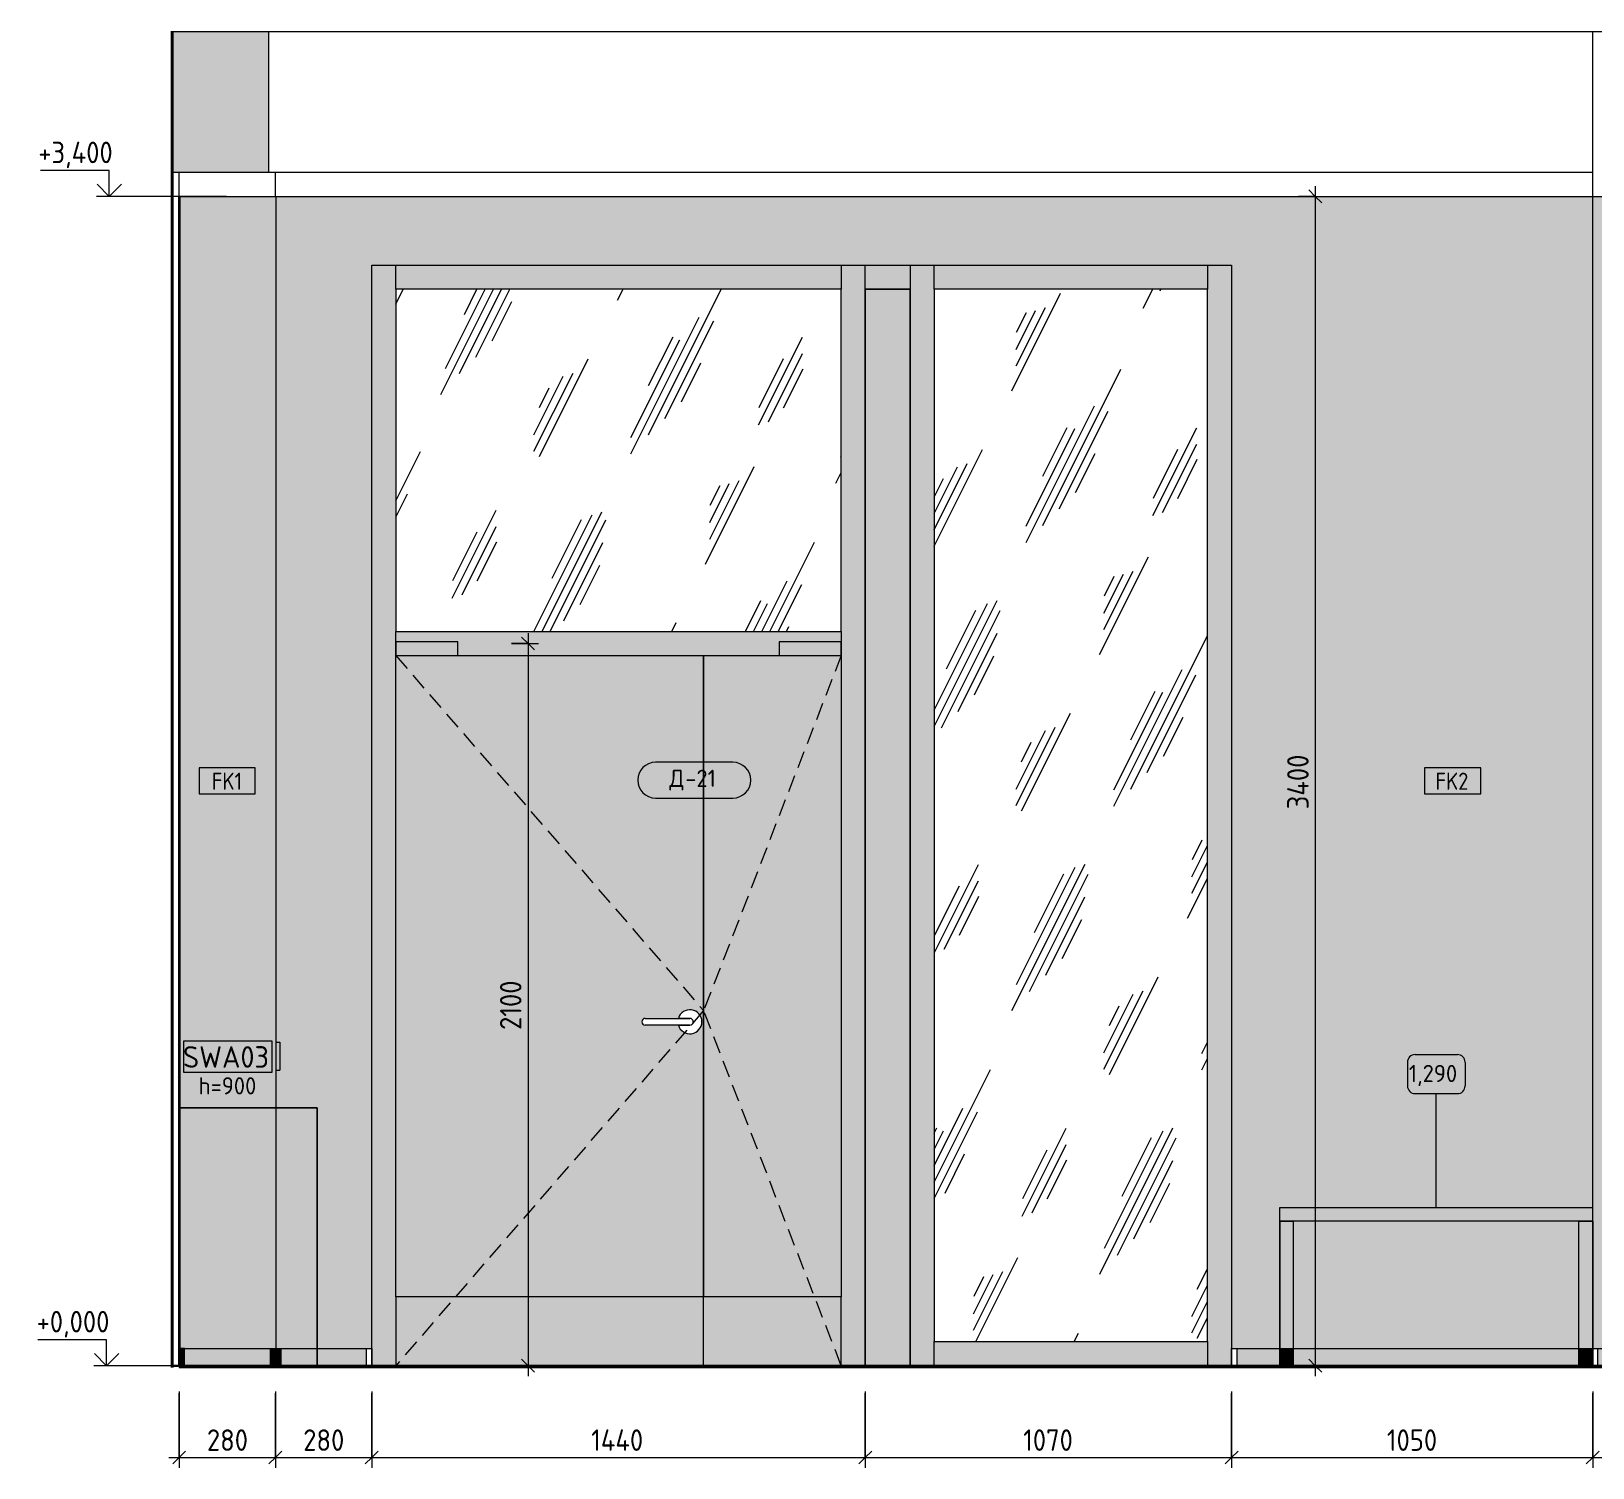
# Model space of a CAD drawing. Header units: millimetres. Extents: x 855 to 56329, y -2396 to 17803.
# Drawn here: x 28983 to 33523, y -297 to 3880 of the extents above; entities that cross this region are included whole.
import ezdxf

# ---------------------------------------------------------------- set-up
doc = ezdxf.new("R2010")
doc.units = ezdxf.units.MM
doc.linetypes.add('ADSK_Штрих_ш2 п1', pattern=[75, 50, -25])
for name, color, linetype, lineweight in [('A-ANNO-DIMS', 7, 'Continuous', 9), ('A-ANNO-DIMS-25', 7, 'Continuous', 9), ('A-CLNG', 7, 'Continuous', 9), ('A-DETL', 7, 'Continuous', 9), ('A-DETL-1', 7, 'ADSK_Штрих_ш2 п1', 9), ('A-DOOR', 7, 'Continuous', 9), ('A-DOOR-IDEN', 7, 'Continuous', 9), ('A-FLOR', 7, 'Continuous', 9), ('A-GENM', 7, 'Continuous', 9), ('A-GLAZ-CURT', 7, 'Continuous', 9), ('A-GLAZ-CWMG', 7, 'Continuous', 9), ('A-WALL-IDEN', 7, 'Continuous', 9), ('A-WALL-PATT', 7, 'Continuous', 9), ('E-ELEC-FIXT-IDEN', 7, 'Continuous', 9), ('G-ANNO-DIMS', 7, 'Continuous', 9), ('G-ANNO-DIMS-1', 7, 'Continuous', 20), ('I-FURN-IDEN', 7, 'Continuous', 9), ('I-WALL', 7, 'Continuous', 9), ('S-COLS', 7, 'Continuous', 9), ('Электрические приборы', 7, 'Continuous', 9)]:
    doc.layers.add(name, color=color, linetype=linetype, lineweight=lineweight)
for name, color, linetype, lineweight, true_color in [('A-DETL-GENF-2', 7, 'Continuous', 9, 0xffffff), ('A-FLOR-FNSH-1', 7, 'Continuous', 30, 0x3c3c3c), ('A-WALL-4', 7, 'Continuous', 40, 0x3c3c3c), ('A-WALL-FNSH-3', 7, 'Continuous', 30, 0x3c3c3c), ('I-FURN-11', 7, 'Continuous', 9, 0x949494), ('I-FURN-14', 7, 'Continuous', 9, 0x8d8d8d), ('I-FURN-4', 7, 'Continuous', 9, 0xc0c0c0), ('I-FURN-6', 7, 'Continuous', 9, 0xacacac), ('I-FURN-9', 7, 'Continuous', 9, 0x9e9e9e), ('I-WALL-1', 7, 'Continuous', 9, 0x787878)]:
    doc.layers.add(name, color=color, linetype=linetype, lineweight=lineweight, true_color=true_color)
doc.layers.add('I-FURN-5', color=7, linetype='Continuous', lineweight=9, true_color=0x7f7f7f, transparency=0.7)
doc.styles.add('GOST Common_6', font='GOST_Common.ttf', dxfattribs={"height": 62.5})
doc.styles.add('GOST Common_7', font='GOST_Common.ttf', dxfattribs={"height": 50})
doc.styles.add('GOST Common_8', font='GOST_Common.ttf', dxfattribs={"width": 0.9, "height": 50})
doc.styles.add('ISOCPEUR_2', font='isocpeur.ttf', dxfattribs={"width": 0.9, "height": 62.5})
doc.dimstyles.new('ISO-2_5_0_9К_БОЛЬШОЙ_1', dxfattribs={"dimscale": 304.8, "dimtxt": 62.248823, "dimasz": 0.123031, "dimexe": 0.098425, "dimexo": 0.246063, "dimgap": 0, "dimtad": 1, "dimdec": 0, "dimrnd": 10, "dimzin": 0, "dimdsep": 46, "dimtxsty": 'ISOCPEUR_2', "dimblk1": 'OBLIQUE', "dimblk2": 'OBLIQUE', "dimsah": 1, "dimcen": 0.09, "dimdle": 0.098425, "dimazin": 0, "dimtfac": 1, "dimtdec": 4, "dimtix": 1, "dimtmove": 0, "dimatfit": 3, "dimfxl": 1, "dimtvp": 1, "dimtolj": 1, "dimtzin": 0, "dimarcsym": 2})
pattern_1 = [(63.435, (38738.3, 31.75), (-255.58, 766.75), [317.5, -190.5, 317.5, -190.5, -403.903]), (63.435, (38738.3, 31.75), (-255.58, 766.75), [-1016, 127, -276.9]), (63.435, (38722.45, 47.6), (-255.58, 766.75), [254, -317.5, 190.5, -190.5, -467.403]), (63.435, (38722.45, 47.6), (-255.58, 766.75), [-952.5, 222.25, -245.15]), (63.435, (38722.45, 95.25), (-255.58, 766.75), [190.5, -381, 127, -190.5, -530.903]), (63.435, (38722.45, 95.25), (-255.58, 766.75), [-889, 285.75, -245.15]), (63.435, (38770.1, 47.6), (-255.58, 766.75), [190.5, -381, 158.75, -6404.65]), (63.435, (38817.7, 95.25), (-255.58, 766.75), [95.25, -476.25, 63.5, -6499.9]), (63.435, (38738.3, 174.6), (-255.58, 766.75), [63.5, -476.25, 63.5, -254, -562.653]), (63.435, (38738.3, 174.6), (-255.58, 766.75), [-857.25, 158.75, -403.9]), (63.435, (39024.1, 127), (-255.58, 766.75), [317.5, -476.25, 381, -251.5]), (63.435, (39024.1, 79.4), (-255.58, 766.75), [444.5, -317.5, 476.25, -188]), (63.435, (39055.8, 95.25), (-255.58, 766.75), [508, -254, 381, -276.9]), (63.435, (39103.45, 142.9), (-255.58, 766.75), [317.5, -444.5, 254, -403.9]), (63.435, (39055.8, 238.1), (-255.58, 766.75), [158.75, -635, 190.5, -435.65]), (63.435, (39151.1, 190.5), (-255.58, 766.75), [127, -635, 127, -530.9])]

# ---------------------------------------------------------------- blocks, each defined once
blk = doc.blocks.new('BSC_Колонна _Прямоугольная - 500х500-23286270-Развертка 1_11-2')
at = {"layer": 'S-COLS'}
blk.add_hatch(color=256, dxfattribs=at).paths.add_polyline_path([(38760, 3470), (39040, 3470), (39040, 3880), (38760, 3880)])
blk.add_line((39040, 3880), (39040, 3470), dxfattribs=at)
blk = doc.blocks.new('Стол базовый прямоугольный - 1_290-25520344-Развертка 1_11-2')
at = {"layer": 'I-FURN-5'}
for points in [[(41980, 420), (42889, 420), (42889, 460), (41980, 460)], [(42890, 420), (42890, 460), (42889, 460), (42889, 420)], [(41980, 50), (42020, 50), (42020, 420), (41980, 420), (41980, 100.3)], [(42850, 50), (42889, 50), (42889, 420), (42850, 420), (42850, 119)], [(42889, 50), (42890, 50), (42890, 420), (42889, 420)], [(41980, 0), (42020, 0), (42020, 50), (41980, 50)], [(42850, 0), (42874, 0), (42874, 50), (42850, 50)], [(42890, 0), (42890, 50), (42874, 50), (42874, 0), (42889, 0)]]:
    blk.add_hatch(color=256, dxfattribs=at).paths.add_polyline_path(points)
at = {"layer": 'I-FURN-4'}
for p, q in [((41980, 460), (42890, 460)), ((41980, 420), (41980, 460)), ((42890, 420), (42890, 460)), ((42890, 420), (41980, 420)), ((41980, 420), (42020, 420)), ((41980, 0), (41980, 420)), ((42020, 0), (42020, 420)), ((42850, 420), (42890, 420)), ((42850, 0), (42850, 420)), ((42890, 0), (42890, 420))]:
    blk.add_line(p, q, dxfattribs=at)
at = {"layer": 'I-FURN-6'}
for p, q in [((41980, 420), (41980, 0)), ((41980, 420), (41980, 0)), ((42020, 0), (42020, 420)), ((42020, 0), (42020, 420)), ((42850, 0), (42850, 420)), ((42850, 0), (42850, 420)), ((42890, 420), (42890, 0))]:
    blk.add_line(p, q, dxfattribs=at)
at = {"layer": 'I-FURN-9'}
for p, q in [((42020, 420), (41980, 420)), ((41980, 420), (42020, 420)), ((42890, 420), (42850, 420)), ((42850, 420), (42889, 420))]:
    blk.add_line(p, q, dxfattribs=at)
blk = doc.blocks.new('Плинтус - Плинтус темный _ст_школа_-32860222-Развертка 1_11-2')
at = {"layer": 'A-GENM'}
h = blk.add_hatch(color=256, dxfattribs=at)
h.paths.add_polyline_path([(42850, 0), (42850, 50), (42020, 50), (42020, 0)])
h.paths.add_polyline_path([(41980, 0), (41980, 50), (41855, 50), (41855, 0)])
for p, q in [((41840, 0), (41840, 50)), ((41840, 50), (41855, 50)), ((41855, 50), (41980, 50)), ((41855, 50), (41855, 0)), ((41980, 50), (42020, 50)), ((42020, 50), (42850, 50)), ((42850, 50), (42874, 50))]:
    blk.add_line(p, q, dxfattribs=at)
blk = doc.blocks.new('Плинтус - Плинтус темный _ст_школа_-32860223-Развертка 1_11-2')
at = {"layer": 'A-GENM'}
for p, q in [((42874, 50), (42889, 50)), ((42874, 0), (42874, 50)), ((42889, 50), (42889, 0))]:
    blk.add_line(p, q, dxfattribs=at)
blk = doc.blocks.new('Плинтус - Плинтус темный _ст_школа_-32860224-Развертка 1_11-2')
at = {"layer": 'A-GENM'}
blk.add_hatch(color=256, dxfattribs=at).paths.add_polyline_path([(44214.5, 0), (44214.5, 50), (42904, 50), (42904, 0), (44210, 0)])
for p, q in [((42889, 0), (42889, 50)), ((42889, 50), (42890, 50)), ((42890, 50), (42904, 50)), ((42904, 50), (44214.5, 50)), ((42904, 50), (42904, 0)), ((44214.5, 50), (44226, 50)), ((44226, 0), (44226, 50))]:
    blk.add_line(p, q, dxfattribs=at)
blk = doc.blocks.new('Плинтус - Плинтус темный _ст_школа_-32860219-Развертка 1_11-2')
at = {"layer": 'A-GENM'}
blk.add_hatch(color=256, dxfattribs=at).paths.add_polyline_path([(39325, 0), (39325, 50), (39181, 50), (39181, 0), (39300.2, 0)])
for p, q in [((39076, 50), (39181, 50)), ((39181, 50), (39325, 50)), ((39325, 50), (39340, 50)), ((39325, 0), (39325, 50)), ((39340, 50), (39340, 0)), ((39300.2, 0), (39181, 0))]:
    blk.add_line(p, q, dxfattribs=at)
blk = doc.blocks.new('Плинтус - Плинтус темный _ст_школа_-32860218-Развертка 1_11-2')
at = {"layer": 'A-GENM'}
for p, q in [((39061, 0), (39061, 50)), ((39061, 50), (39076, 50)), ((39076, 50), (39076, 0)), ((39076, 0), (39061, 0))]:
    blk.add_line(p, q, dxfattribs=at)
blk = doc.blocks.new('Плинтус - Плинтус темный _ст_школа_-32860221-Развертка 1_11-2')
at = {"layer": 'A-GENM'}
for p, q in [((38796, 50), (39046, 50)), ((39046, 50), (39061, 50)), ((39046, 0), (39046, 50)), ((39061, 50), (39061, 0)), ((39061, 0), (39046, 0)), ((39046, 0), (38796, 0))]:
    blk.add_line(p, q, dxfattribs=at)
blk = doc.blocks.new('Плинтус - Плинтус темный _ст_школа_-32860220-Развертка 1_11-2')
at = {"layer": 'A-GENM'}
for p, q in [((38796, 50), (38781, 50)), ((38781, 50), (38781, 0)), ((38796, 0), (38796, 50)), ((38781, 0), (38796, 0))]:
    blk.add_line(p, q, dxfattribs=at)
blk = doc.blocks.new('Switch1 - Svitch х2-27451159-Развертка 1_11-2')
at = {"layer": 'Электрические приборы'}
blk.add_hatch(color=256, dxfattribs=at).paths.add_polyline_path([(39073, 859), (39073, 941), (39061, 941), (39061, 859)])
for p, q in [((39061, 941), (39073, 941)), ((39073, 941), (39073, 859)), ((39061, 859), (39073, 859))]:
    blk.add_line(p, q, dxfattribs=at)
blk = doc.blocks.new('1_113 тумба - 1_113 тумба-31126920-Развертка 1_11-2')
at = {"layer": 'I-FURN-5'}
for points in [[(38796, 50), (39061, 50), (39061, 750), (38781, 750), (38781, 50), (38785.1, 50)], [(39061, 50), (39181, 50), (39181, 750), (39061, 750)], [(38796, 0), (38796, 50), (38781, 50), (38781, 0)], [(39060, 0), (39076, 0), (39076, 50), (39046, 50), (39046, 0)]]:
    blk.add_hatch(color=256, dxfattribs=at).paths.add_polyline_path(points)
h = blk.add_hatch(color=256, dxfattribs=at)
h.paths.add_polyline_path([(39046, 0), (39046, 50), (38796, 50), (38796, 0), (39040, 0)])
h.paths.add_polyline_path([(39181, 0), (39181, 50), (39076, 50), (39076, 0)])
at = {"layer": 'I-FURN-11'}
for p, q in [((38781, 50), (38781, 750)), ((39181, 750), (38781, 750)), ((38781, 50), (38781, 750)), ((39181, 750), (39181, 0)), ((38796, 0), (39181, 0)), ((39181, 0), (38796, 0))]:
    blk.add_line(p, q, dxfattribs=at)
at = {"layer": 'I-FURN-14'}
for p, q in [((38781, 50), (38781, 750)), ((39076, 0), (39181, 0)), ((39076, 0), (39181, 0))]:
    blk.add_line(p, q, dxfattribs=at)
at = {"layer": 'I-FURN-4'}
for p, q in [((38781, 750), (39181, 750)), ((38781, 0), (38781, 750)), ((39181, 0), (39181, 750)), ((39181, 0), (38781, 0)), ((39181, 0), (38781, 0))]:
    blk.add_line(p, q, dxfattribs=at)
at = {"layer": 'I-FURN-6'}
for p, q in [((38781, 750), (39181, 750)), ((38781, 0), (38781, 750)), ((39181, 750), (38781, 750)), ((38781, 0), (38781, 750)), ((39181, 0), (39181, 750)), ((39181, 750), (39181, 0)), ((39181, 0), (38781, 0)), ((38781, 0), (39181, 0))]:
    blk.add_line(p, q, dxfattribs=at)
at = {"layer": 'I-FURN-9'}
for p, q in [((39181, 750), (38781, 750)), ((38781, 750), (39181, 750)), ((39181, 750), (39181, 0)), ((39181, 0), (39181, 750))]:
    blk.add_line(p, q, dxfattribs=at)
blk = doc.blocks.new('Прямоугольный импост - 50 x 70 мм-31700031-Развертка 1_11-2')
at = {"layer": 'A-GLAZ-CWMG'}
blk.add_hatch(color=256, dxfattribs=at).paths.add_polyline_path([(41770, 0), (41840, 0), (41840, 2100), (41770, 2100), (41770, 50)])
blk.add_line((41770, 70), (41770, 0), dxfattribs=at)
blk = doc.blocks.new('Дверь_Витражная_остекление_ - ДВН_ДАО_Главный вход_1200 в свету-31742133-Развертка 1_11-2')
at = {"layer": 'A-DOOR'}
h = blk.add_hatch(color=256, dxfattribs=at)
h.paths.add_polyline_path([(40111.2, 200.7), (40305, 200.7), (40305, 2065), (39410, 2065), (39410, 200.7), (39840.9, 200.7)])
h.paths.add_polyline_path([(40265.5, 965), (40255.8, 966.3), (40248.1, 969.3), (40240.8, 974.7), (40235.1, 981.7), (40231.5, 990), (40134, 990.1), (40131.9, 990.5), (40129.8, 991.5), (40127.5, 993.5), (40126.2, 995.5), (40125.3, 997.4), (40125.1, 1000.7), (40125.3, 1002.6), (40126.7, 1005.4), (40128.1, 1007.2), (40130.5, 1008.9), (40132.4, 1009.7), (40136.7, 1010), (40231.5, 1010), (40235.1, 1018.3), (40240.8, 1025.3), (40248.1, 1030.7), (40256.5, 1034), (40265.5, 1035), (40274.5, 1033.7), (40282.8, 1030.1), (40289.9, 1024.6), (40295.4, 1017.3), (40298.8, 1009), (40300, 1000), (40298.8, 991), (40295.4, 982.7), (40289.9, 975.4), (40282.8, 969.9), (40274.5, 966.3), (40267.6, 965.3)])
blk.add_hatch(color=256, dxfattribs=at).paths.add_polyline_path([(40381.6, 200.7), (40705, 200.7), (40705, 2065), (40305, 2065), (40305, 200.7)])
for p, q in [((39410, 2105), (39410, 2065)), ((39590, 2105), (39410, 2105)), ((39590, 2065), (39590, 2105)), ((40525, 2105), (40525, 2065)), ((40705, 2105), (40525, 2105)), ((40705, 2065), (40705, 2105)), ((39410, 2065), (39590, 2065)), ((40305, 200.7), (40305, 2065)), ((40305, 2065), (40305, 200.7)), ((40525, 2065), (40705, 2065)), ((40135, 1010), (40265, 1010)), ((40265, 1010), (40231.5, 1010)), ((40265, 990), (40135, 990)), ((40231.5, 990), (40265, 990))]:
    blk.add_line(p, q, dxfattribs=at)
for centre, radius, start, end in [((40135, 1000), 10, 90, 270), ((40265, 1000), 35, 0, 163.3985), ((40265, 1000), 35, 196.6015, 0), ((40265, 1000), 10, 270, 90), ((40265, 1000), 10, 270, 90)]:
    blk.add_arc(centre, radius, start, end, dxfattribs=at)
blk = doc.blocks.new('Прямоугольный импост - 50 x 70 мм-31720913-Развертка 1_11-2')
at = {"layer": 'A-GLAZ-CWMG'}
blk.add_hatch(color=256, dxfattribs=at).paths.add_polyline_path([(41632.4, 3130), (41770, 3130), (41770, 3200), (40975, 3200), (40975, 3130), (41472.8, 3130)])
for p, q in [((40975, 3130), (40975, 3200)), ((41770, 3200), (41770, 3130))]:
    blk.add_line(p, q, dxfattribs=at)
blk = doc.blocks.new('Системная панель - Стемалит - 40мм-31720939-Развертка 1_11-2')
at = {"layer": 'A-GLAZ-CURT'}
blk.add_hatch(color=256, dxfattribs=at).paths.add_polyline_path([(40905, 0), (40905, 3130), (40775, 3130), (40775, 0)])
for p, q in [((40905, 3130), (40775, 3130)), ((40775, 3130), (40775, 2100)), ((40905, 2100), (40905, 3130)), ((40775, 2100), (40775, 0)), ((40905, 0), (40905, 2100))]:
    blk.add_line(p, q, dxfattribs=at)
blk = doc.blocks.new('Прямоугольный импост - 50 x 70 мм-31701710-Развертка 1_11-2')
at = {"layer": 'A-GLAZ-CWMG'}
blk.add_hatch(color=256, dxfattribs=at).paths.add_polyline_path([(39738.7, 3130), (40705, 3130), (40705, 3200), (39410, 3200), (39410, 3130), (39437.7, 3130)])
for p, q in [((39410, 3130), (39410, 3200)), ((40705, 3200), (40705, 3130))]:
    blk.add_line(p, q, dxfattribs=at)
blk = doc.blocks.new('Прямоугольный импост - 50 x 70 мм-31687886-Развертка 1_11-2')
at = {"layer": 'A-GLAZ-CWMG'}
blk.add_hatch(color=256, dxfattribs=at).paths.add_polyline_path([(40705, 0), (40775, 0), (40775, 2100), (40705, 2100), (40705, 200.7)])
for p, q in [((40705, 2100), (40705, 200.7)), ((40775, 0), (40775, 2100))]:
    blk.add_line(p, q, dxfattribs=at)
blk = doc.blocks.new('Системная панель - Стекло - 40мм-31720940-Развертка 1_11-2')
at = {"layer": 'A-GLAZ-CURT'}
h = blk.add_hatch(dxfattribs=at)
h.set_pattern_fill('FP_15', color=256, style=0, pattern_type=2)
h.set_pattern_definition(pattern_1)
h.paths.add_polyline_path([(40305, 2135), (40705, 2135), (40705, 3130), (39410, 3130), (39410, 2135), (39840.9, 2135)])
for p, q in [((40705, 3130), (39410, 3130)), ((39410, 3130), (39410, 2135)), ((40705, 2135), (40705, 3130)), ((39410, 2135), (40705, 2135))]:
    blk.add_line(p, q, dxfattribs=at)
blk = doc.blocks.new('Прямоугольный импост - 50 x 70 мм-31701779-Развертка 1_11-2')
at = {"layer": 'A-GLAZ-CWMG'}
blk.add_hatch(color=256, dxfattribs=at).paths.add_polyline_path([(39340, 0), (39410, 0), (39410, 2100), (39340, 2100), (39340, 50)])
blk.add_line((39410, 200.7), (39410, 2100), dxfattribs=at)
blk = doc.blocks.new('Прямоугольный импост - 50 x 70 мм-31693698-Развертка 1_11-2')
at = {"layer": 'A-GLAZ-CWMG'}
blk.add_hatch(color=256, dxfattribs=at).paths.add_polyline_path([(40705, 2065), (40705, 2135), (39410, 2135), (39410, 2065), (40305, 2065)])
for p, q in [((39410, 2065), (39410, 2135)), ((40705, 2135), (40705, 2065)), ((39410, 2065), (40705, 2065))]:
    blk.add_line(p, q, dxfattribs=at)
blk = doc.blocks.new('Прямоугольный импост - 50 x 70 мм-31720941-Развертка 1_11-2')
at = {"layer": 'A-GLAZ-CWMG'}
blk.add_hatch(color=256, dxfattribs=at).paths.add_polyline_path([(41840, 2100), (41840, 3200), (41770, 3200), (41770, 2100)])
blk.add_line((41770, 3200), (41770, 3130), dxfattribs=at)
blk = doc.blocks.new('Прямоугольный импост - 50 x 70 мм-31720942-Развертка 1_11-2')
at = {"layer": 'A-GLAZ-CWMG'}
blk.add_hatch(color=256, dxfattribs=at).paths.add_polyline_path([(39410, 2100), (39410, 3200), (39340, 3200), (39340, 2100)])
for p, q in [((39410, 3130), (39410, 3200)), ((39410, 2100), (39410, 2135))]:
    blk.add_line(p, q, dxfattribs=at)
blk = doc.blocks.new('Прямоугольный импост - 50 x 70 мм-31720937-Развертка 1_11-2')
at = {"layer": 'A-GLAZ-CWMG'}
blk.add_hatch(color=256, dxfattribs=at).paths.add_polyline_path([(40705, 2100), (40775, 2100), (40775, 3200), (40705, 3200), (40705, 2135)])
for p, q in [((40705, 3200), (40705, 3130)), ((40775, 2100), (40775, 3200)), ((40705, 2135), (40705, 2100))]:
    blk.add_line(p, q, dxfattribs=at)
blk = doc.blocks.new('Системная панель - Стекло - 40мм-31720953-Развертка 1_11-2')
at = {"layer": 'A-GLAZ-CURT'}
h = blk.add_hatch(dxfattribs=at)
h.set_pattern_fill('FP_15', color=256, style=0, pattern_type=2)
h.set_pattern_definition(pattern_1)
h.paths.add_polyline_path([(40975, 70), (41770, 70), (41770, 3130), (40975, 3130), (40975, 1937.7)])
for p, q in [((41770, 3130), (40975, 3130)), ((40975, 3130), (40975, 2100)), ((41770, 2100), (41770, 3130)), ((40975, 2100), (40975, 70)), ((41770, 70), (41770, 2100)), ((40975, 70), (41770, 70))]:
    blk.add_line(p, q, dxfattribs=at)
blk = doc.blocks.new('Прямоугольный импост - 50 x 70 мм-31701712-Развертка 1_11-2')
at = {"layer": 'A-GLAZ-CWMG'}
blk.add_hatch(color=256, dxfattribs=at).paths.add_polyline_path([(40905, 3130), (40905, 3200), (40775, 3200), (40775, 3130)])
for p, q in [((40775, 3130), (40775, 3200)), ((40905, 3200), (40905, 3130)), ((40775, 3130), (40905, 3130))]:
    blk.add_line(p, q, dxfattribs=at)
blk = doc.blocks.new('Прямоугольный импост - 50 x 70 мм-31702100-Развертка 1_11-2')
at = {"layer": 'A-GLAZ-CWMG'}
blk.add_hatch(color=256, dxfattribs=at).paths.add_polyline_path([(40975, 0), (40975, 2100), (40905, 2100), (40905, 0), (40922.2, 0)])
for p, q in [((40905, 2100), (40905, 0)), ((40975, 0), (40975, 70))]:
    blk.add_line(p, q, dxfattribs=at)
blk = doc.blocks.new('Прямоугольный импост - 50 x 70 мм-31720938-Развертка 1_11-2')
at = {"layer": 'A-GLAZ-CWMG'}
blk.add_hatch(color=256, dxfattribs=at).paths.add_polyline_path([(40975, 2100), (40975, 3200), (40905, 3200), (40905, 2100), (40922.2, 2100)])
for p, q in [((40905, 3200), (40905, 2100)), ((40975, 3130), (40975, 3200))]:
    blk.add_line(p, q, dxfattribs=at)
blk = doc.blocks.new('Прямоугольный импост - 50 x 70 мм-31720914-Развертка 1_11-2')
at = {"layer": 'A-GLAZ-CWMG'}
blk.add_hatch(color=256, dxfattribs=at).paths.add_polyline_path([(41770, 0), (41770, 70), (40975, 70), (40975, 0)])
for p, q in [((40975, 0), (40975, 70)), ((41770, 70), (41770, 0))]:
    blk.add_line(p, q, dxfattribs=at)
blk = doc.blocks.new('Высотные отметки - Стрелка_Верх-17668718-Развертка 1_11-2')
at = {"layer": 'G-ANNO-DIMS'}
for p, q in [((38576.9, 3475), (38376.9, 3475)), ((38576.9, 3400), (38576.9, 3475)), ((38614.8, 3400), (38539.8, 3400))]:
    blk.add_line(p, q, dxfattribs=at)
at = {"layer": 'G-ANNO-DIMS-1'}
for q in [(38541.6, 3435.4), (38612.3, 3435.4)]:
    blk.add_line((38576.9, 3400), q, dxfattribs=at)
blk = doc.blocks.new('DIMBLOCK27-Развертка 1_11-2')
at = {"layer": 'A-ANNO-DIMS-25'}
for p, q in [((29412.7, -75), (29412.7, -296.8)), ((29412.7, -266.8), (29412.7, -80)), ((29692.7, -75), (29692.7, -296.8)), ((29692.7, -266.8), (29692.7, -80)), ((29382.7, -266.8), (29692.7, -266.8))]:
    blk.add_line(p, q, dxfattribs=at)
at = {"layer": 'A-ANNO-DIMS-25', "lineweight": 20}
for p, q in [((29412.7, -266.8), (29394, -285.6)), ((29412.7, -266.8), (29431.5, -248.1)), ((29692.7, -266.8), (29674, -285.6)), ((29692.7, -266.8), (29711.5, -248.1))]:
    blk.add_line(p, q, dxfattribs=at)
at = {"layer": 'A-ANNO-DIMS-25', "color": 0, "insert": (29493.5, -185.2), "char_height": 62.5, "width": 142.215, "attachment_point": 1, "line_spacing_factor": 1.149209, "style": 'ISOCPEUR_2'}
blk.add_mtext('280', dxfattribs=at)
blk = doc.blocks.new('_Oblique')
at = {"color": 0, "linetype": 'ByBlock', "lineweight": -2}
blk.add_line((-0.5, -0.5), (0.5, 0.5), dxfattribs=at)
blk = doc.blocks.new('DIMBLOCK28-Развертка 1_11-2')
at = {"layer": 'A-ANNO-DIMS-25'}
for p, q in [((29692.7, -75), (29692.7, -296.8)), ((29692.7, -266.8), (29692.7, -80)), ((29972.7, -75), (29972.7, -296.8)), ((29972.7, -266.8), (29972.7, -80)), ((29692.7, -266.8), (29972.7, -266.8))]:
    blk.add_line(p, q, dxfattribs=at)
at = {"layer": 'A-ANNO-DIMS-25', "lineweight": 20}
for p, q in [((29692.7, -266.8), (29674, -285.6)), ((29692.7, -266.8), (29711.5, -248.1)), ((29972.7, -266.8), (29954, -285.6)), ((29972.7, -266.8), (29991.5, -248.1))]:
    blk.add_line(p, q, dxfattribs=at)
at = {"layer": 'A-ANNO-DIMS-25', "color": 0, "insert": (29773.5, -185.2), "char_height": 62.5, "width": 142.215, "attachment_point": 1, "line_spacing_factor": 1.149209, "style": 'ISOCPEUR_2'}
blk.add_mtext('280', dxfattribs=at)
blk = doc.blocks.new('DIMBLOCK29-Развертка 1_11-2')
at = {"layer": 'A-ANNO-DIMS-25'}
for p, q in [((29972.7, -75), (29972.7, -296.8)), ((29972.7, -266.8), (29972.7, -80)), ((31407.7, -75), (31407.7, -296.8)), ((31407.7, -266.8), (31407.7, -80)), ((29972.7, -266.8), (31407.7, -266.8))]:
    blk.add_line(p, q, dxfattribs=at)
at = {"layer": 'A-ANNO-DIMS-25', "lineweight": 20}
for p, q in [((29972.7, -266.8), (29954, -285.6)), ((29972.7, -266.8), (29991.5, -248.1)), ((31407.7, -266.8), (31389, -285.6)), ((31407.7, -266.8), (31426.5, -248.1))]:
    blk.add_line(p, q, dxfattribs=at)
at = {"layer": 'A-ANNO-DIMS-25', "color": 0, "insert": (30610.6, -185.2), "char_height": 62.5, "width": 191.056, "attachment_point": 1, "line_spacing_factor": 1.149209, "style": 'ISOCPEUR_2'}
blk.add_mtext('1440', dxfattribs=at)
blk = doc.blocks.new('DIMBLOCK30-Развертка 1_11-2')
at = {"layer": 'A-ANNO-DIMS-25'}
for p, q in [((31407.7, -75), (31407.7, -296.8)), ((31407.7, -266.8), (31407.7, -80)), ((32472.7, -75), (32472.7, -296.8)), ((32472.7, -266.8), (32472.7, -80)), ((31407.7, -266.8), (32472.7, -266.8))]:
    blk.add_line(p, q, dxfattribs=at)
at = {"layer": 'A-ANNO-DIMS-25', "lineweight": 20}
for p, q in [((31407.7, -266.8), (31389, -285.6)), ((31407.7, -266.8), (31426.5, -248.1)), ((32472.7, -266.8), (32454, -285.6)), ((32472.7, -266.8), (32491.5, -248.1))]:
    blk.add_line(p, q, dxfattribs=at)
at = {"layer": 'A-ANNO-DIMS-25', "color": 0, "insert": (31866.6, -185.2), "char_height": 62.5, "width": 176.691, "attachment_point": 1, "line_spacing_factor": 1.149209, "style": 'ISOCPEUR_2'}
blk.add_mtext('1070', dxfattribs=at)
blk = doc.blocks.new('DIMBLOCK31-Развертка 1_11-2')
at = {"layer": 'A-ANNO-DIMS-25'}
for p, q in [((32472.7, -75), (32472.7, -296.8)), ((32472.7, -266.8), (32472.7, -80)), ((33522.7, -75), (33522.7, -296.8)), ((33522.7, -266.8), (33522.7, -80)), ((32472.7, -266.8), (33522.7, -266.8))]:
    blk.add_line(p, q, dxfattribs=at)
at = {"layer": 'A-ANNO-DIMS-25', "lineweight": 20}
for p, q in [((32472.7, -266.8), (32454, -285.6)), ((32472.7, -266.8), (32491.5, -248.1)), ((33522.7, -266.8), (33504, -285.6)), ((33522.7, -266.8), (33541.5, -248.1))]:
    blk.add_line(p, q, dxfattribs=at)
at = {"layer": 'A-ANNO-DIMS-25', "color": 0, "insert": (32924.1, -185.2), "char_height": 62.5, "width": 176.691, "attachment_point": 1, "line_spacing_factor": 1.149209, "style": 'ISOCPEUR_2'}
blk.add_mtext('1050', dxfattribs=at)
blk = doc.blocks.new('DIMBLOCK32-Развертка 1_11-2')
at = {"layer": 'A-ANNO-DIMS-25'}
for p, q in [((34842.7, 1725), (34842.7, -296.8)), ((34842.7, -266.8), (34842.7, 1725)), ((33522.7, -75), (33522.7, -296.8)), ((33522.7, -266.8), (33522.7, -80)), ((33522.7, -266.8), (34842.7, -266.8))]:
    blk.add_line(p, q, dxfattribs=at)
at = {"layer": 'A-ANNO-DIMS-25', "lineweight": 20}
for p, q in [((33522.7, -266.8), (33504, -285.6)), ((33522.7, -266.8), (33541.5, -248.1)), ((34842.7, -266.8), (34824, -285.6)), ((34842.7, -266.8), (34861.5, -248.1))]:
    blk.add_line(p, q, dxfattribs=at)
at = {"layer": 'A-ANNO-DIMS-25', "color": 0, "insert": (34109.1, -185.2), "char_height": 62.5, "width": 176.691, "attachment_point": 1, "line_spacing_factor": 1.149209, "style": 'ISOCPEUR_2'}
blk.add_mtext('1320', dxfattribs=at)
blk = doc.blocks.new('DIMBLOCK34-Развертка 1_11-2')
at = {"layer": 'A-ANNO-DIMS-25', "lineweight": 20}
for p, q in [((32715.9, 3400), (32697.1, 3418.8)), ((32715.9, 3400), (32734.6, 3381.2)), ((32715.9, 0), (32697.1, 18.8)), ((32715.9, 0), (32734.6, -18.8))]:
    blk.add_line(p, q, dxfattribs=at)
at = {"layer": 'A-ANNO-DIMS-25'}
for p, q in [((32715.9, 3430), (32715.9, -30)), ((32667.4, 3400), (32745.9, 3400)), ((32715.9, 3400), (32667.4, 3400)), ((32667.4, 0), (32745.9, 0)), ((32715.9, 0), (32667.4, 0))]:
    blk.add_line(p, q, dxfattribs=at)
at = {"layer": 'A-ANNO-DIMS-25', "color": 0, "insert": (32634.2, 1618), "char_height": 62.5, "width": 196.802, "attachment_point": 1, "rotation": 90, "line_spacing_factor": 1.149209, "style": 'ISOCPEUR_2'}
blk.add_mtext('3400', dxfattribs=at)
blk = doc.blocks.new('М_стена_0001 - Типоразмер_без рамки-25382661-Развертка 1_11-2')
at = {"layer": 'A-WALL-IDEN'}
for p, q in [((43634.7, 1738.1), (43471.4, 1738.1)), ((43471.4, 1738.1), (43471.4, 1663.1)), ((43634.7, 1663.1), (43634.7, 1738.1)), ((43471.4, 1663.1), (43634.7, 1663.1))]:
    blk.add_line(p, q, dxfattribs=at)
blk = doc.blocks.new('М_силовых электроприборов_РАЗВЕРТКИ - Типоразмер_примечание-27444908-Развертка 1_11-2')
at = {"layer": 'E-ELEC-FIXT-IDEN'}
for p, q in [((39050.7, 943.5), (38792.4, 943.5)), ((38792.4, 943.5), (38792.4, 853.5)), ((39050.7, 853.5), (39050.7, 943.5)), ((38792.4, 853.5), (39050.7, 853.5))]:
    blk.add_line(p, q, dxfattribs=at)
blk = doc.blocks.new('Марка_Мебель - В прямоуг_Balcon_Марка-25523697-Развертка 1_11-2')
at = {"layer": 'I-FURN-IDEN'}
for p, q in [((45348.6, 1544.4), (45348.6, 1475.4)), ((45371.1, 1566.9), (45493.9, 1566.9)), ((45516.4, 1544.4), (45516.4, 1475.6)), ((45371, 1453.1), (45493.9, 1453.1))]:
    blk.add_line(p, q, dxfattribs=at)
for centre, radius, start, end in [((45371.1, 1544.4), 22.5, 90, 180), ((45493.9, 1544.4), 22.5, 0, 90), ((45371, 1475.4), 22.3, 180, 270), ((45493.9, 1475.6), 22.5, 270, 0)]:
    blk.add_arc(centre, radius, start, end, dxfattribs=at)
blk = doc.blocks.new('М_двери - Типоразмер_рамка-25223575-Развертка 1_11-2')
at = {"layer": 'A-DOOR-IDEN'}
for p, q in [((40390.2, 1754.6), (40165.4, 1754.6)), ((40165.4, 1650.6), (40390.2, 1650.6))]:
    blk.add_line(p, q, dxfattribs=at)
for centre, start, end in [((40165.4, 1702.6), 90, 270), ((40390.2, 1702.6), 270, 90)]:
    blk.add_arc(centre, 52, start, end, dxfattribs=at)
blk = doc.blocks.new('DIMBLOCK46-Развертка 1_11-2')
at = {"layer": 'A-ANNO-DIMS-25'}
for p, q in [((30378.8, 2100), (30457.3, 2100)), ((30427.3, 2100), (30378.8, 2100)), ((30427.3, 2130), (30427.3, -30)), ((30378.8, 0), (30457.3, 0)), ((30427.3, 0), (30378.8, 0))]:
    blk.add_line(p, q, dxfattribs=at)
at = {"layer": 'A-ANNO-DIMS-25', "lineweight": 20}
for p, q in [((30427.3, 2100), (30408.5, 2118.8)), ((30427.3, 2100), (30446, 2081.2)), ((30427.3, 0), (30408.5, 18.8)), ((30427.3, 0), (30446, -18.8))]:
    blk.add_line(p, q, dxfattribs=at)
at = {"layer": 'A-ANNO-DIMS-25', "color": 0, "insert": (30345.6, 976.4), "char_height": 62.5, "width": 176.691, "attachment_point": 1, "rotation": 90, "line_spacing_factor": 1.149209, "style": 'ISOCPEUR_2'}
blk.add_mtext('2100', dxfattribs=at)

msp = doc.modelspace()

# ---------------------------------------------------------------- hatches: boundary and pattern name
at = {"layer": 'A-DETL-GENF-2'}
for points in [[(30042.7, 0), (30937.7, 0), (30937.7, 200.7), (30042.7, 200.7)], [(31014.3, 0), (31337.7, 0), (31337.7, 200.7), (30937.7, 200.7), (30937.7, 0)]]:
    msp.add_hatch(color=256, dxfattribs=at).paths.add_polyline_path(points)
at = {"layer": 'A-WALL-PATT'}
for points in [[(29413.7, 750), (29692.7, 750), (29692.7, 3400), (29413.7, 3400), (29413.7, 966.3)], [(29693.7, 750), (29693.7, 3400), (29692.7, 3400), (29692.7, 750)], [(34847.2, 50), (34847.2, 265.4), (34811, 265.4), (34847.2, 400.4), (34850.7, 387.3), (34850.7, 1800), (34842.7, 1800), (34842.7, 3400), (33521.7, 3400), (33521.7, 460), (33522.7, 460), (33522.7, 50), (34842.7, 50)]]:
    msp.add_hatch(color=256, dxfattribs=at).paths.add_polyline_path(points)
h = msp.add_hatch(color=256, dxfattribs=at)
h.paths.add_polyline_path([(29813.7, 50), (29972.7, 50), (29972.7, 3200), (32472.7, 3200), (32472.7, 50), (32612.7, 50), (32612.7, 460), (33521.7, 460), (33521.7, 3400), (29693.7, 3400), (29693.7, 941), (29705.7, 941), (29705.7, 859), (29693.7, 859), (29693.7, 750), (29813.7, 750)])
h.paths.add_polyline_path([(33482.7, 50), (33482.7, 420), (32652.7, 420), (32652.7, 50)])
at = {"layer": 'I-WALL-1'}
h = msp.add_hatch(dxfattribs=at)
h.set_pattern_fill('FP_13', color=256, style=0, pattern_type=2)
h.set_pattern_definition([(45, (29307.576, 0), (-14.25598, 14.25598), []), (45, (29321.832, 0), (-14.25598, 14.25598), [25.202, -5.04, 0.8382, -4.202])])
h.paths.add_polyline_path([(29392.7, -5), (29392.7, 3880), (29392.3, 3880), (29392.3, -5)])

# ---------------------------------------------------------------- linework, layer by layer
at = {"layer": 'A-CLNG'}
msp.add_line((29413.7, 3400), (34843.7, 3400), dxfattribs=at)
at = {"layer": 'A-DETL'}
for p, q in [((30937.7, 200.7), (30042.7, 200.7)), ((30042.7, 200.7), (30042.7, 0)), ((31337.7, 200.7), (30937.7, 200.7)), ((30937.7, 0), (30937.7, 200.7)), ((31337.7, 0), (31337.7, 200.7)), ((30042.7, 0), (30937.7, 0)), ((30937.7, 0), (31337.7, 0))]:
    msp.add_line(p, q, dxfattribs=at)
at = {"layer": 'A-DETL-1'}
for p, q in [((30042.7, 2065), (30937.7, 1032.5)), ((31337.7, 2065), (30937.7, 1032.5)), ((30937.7, 1032.5), (30042.7, 0)), ((31337.7, 0), (30937.7, 1032.5))]:
    msp.add_line(p, q, dxfattribs=at)
at = {"layer": 'A-FLOR'}
for p, q in [((29392.3, 3880), (38043.2, 3880)), ((29412.7, 0), (29412.7, -5)), ((30042.7, 0), (29413.7, 0)), ((35112.2, 0), (31337.7, 0)), ((29412.7, -5), (35112.2, -5))]:
    msp.add_line(p, q, dxfattribs=at)
at = {"layer": 'A-FLOR-FNSH-1'}
msp.add_line((35112.2, -0.1), (29392.3, -0.1), dxfattribs=at)
at = {"layer": 'A-WALL-4'}
msp.add_line((29392.7, -5), (29392.7, 3880.4), dxfattribs=at)
at = {"layer": 'A-WALL-FNSH-3'}
for p, q in [((29412.7, 3400), (29412.7, 0)), ((29413.7, 3400), (29412.7, 3400)), ((29413.7, 0), (29413.7, 3400)), ((29412.7, 0), (29413.7, 0))]:
    msp.add_line(p, q, dxfattribs=at)
at = {"layer": 'G-ANNO-DIMS'}
for p, q in [((29550.2, 3400), (29209.7, 3400)), ((29489, 0), (29202, 0))]:
    msp.add_line(p, q, dxfattribs=at)
at = {"layer": 'I-FURN-IDEN'}
msp.add_line((33067.7, 460), (33067.7, 791), dxfattribs=at)
at = {"layer": 'I-WALL'}
for p, q in [((33521.7, 3880), (33521.7, 0)), ((33521.7, 3470), (29392.7, 3470)), ((29412.7, 3400), (29412.7, 3470)), ((29692.7, 3400), (29692.7, 3470)), ((29693.7, 3400), (29693.7, 0)), ((29972.7, 0), (29972.7, 3200)), ((29972.7, 3200), (32472.7, 3200)), ((32472.7, 3200), (32472.7, 0)), ((29392.7, 0), (29412.7, 0))]:
    msp.add_line(p, q, dxfattribs=at)

# ---------------------------------------------------------------- block references
at = {"layer": 'A-DOOR'}
msp.add_blockref('Дверь_Витражная_остекление_ - ДВН_ДАО_Главный вход_1200 в свету-31742133-Развертка 1_11-2', (-9367.3, 0), dxfattribs=at)
at = {"layer": 'A-DOOR-IDEN'}
msp.add_blockref('М_двери - Типоразмер_рамка-25223575-Развертка 1_11-2', (-9367.3, 0), dxfattribs=at)
at = {"layer": 'A-GENM'}
for name in ['Плинтус - Плинтус темный _ст_школа_-32860220-Развертка 1_11-2', 'Плинтус - Плинтус темный _ст_школа_-32860221-Развертка 1_11-2', 'Плинтус - Плинтус темный _ст_школа_-32860218-Развертка 1_11-2', 'Плинтус - Плинтус темный _ст_школа_-32860219-Развертка 1_11-2', 'Плинтус - Плинтус темный _ст_школа_-32860222-Развертка 1_11-2', 'Плинтус - Плинтус темный _ст_школа_-32860223-Развертка 1_11-2', 'Плинтус - Плинтус темный _ст_школа_-32860224-Развертка 1_11-2']:
    msp.add_blockref(name, (-9367.3, 0), dxfattribs=at)
at = {"layer": 'A-GLAZ-CURT'}
for name in ['Системная панель - Стекло - 40мм-31720940-Развертка 1_11-2', 'Системная панель - Стемалит - 40мм-31720939-Развертка 1_11-2', 'Системная панель - Стекло - 40мм-31720953-Развертка 1_11-2']:
    msp.add_blockref(name, (-9367.3, 0), dxfattribs=at)
at = {"layer": 'A-GLAZ-CWMG'}
for name in ['Прямоугольный импост - 50 x 70 мм-31720942-Развертка 1_11-2', 'Прямоугольный импост - 50 x 70 мм-31701710-Развертка 1_11-2', 'Прямоугольный импост - 50 x 70 мм-31720937-Развертка 1_11-2', 'Прямоугольный импост - 50 x 70 мм-31701712-Развертка 1_11-2', 'Прямоугольный импост - 50 x 70 мм-31720938-Развертка 1_11-2', 'Прямоугольный импост - 50 x 70 мм-31720913-Развертка 1_11-2', 'Прямоугольный импост - 50 x 70 мм-31720941-Развертка 1_11-2', 'Прямоугольный импост - 50 x 70 мм-31693698-Развертка 1_11-2', 'Прямоугольный импост - 50 x 70 мм-31701779-Развертка 1_11-2', 'Прямоугольный импост - 50 x 70 мм-31687886-Развертка 1_11-2', 'Прямоугольный импост - 50 x 70 мм-31702100-Развертка 1_11-2', 'Прямоугольный импост - 50 x 70 мм-31700031-Развертка 1_11-2', 'Прямоугольный импост - 50 x 70 мм-31720914-Развертка 1_11-2']:
    msp.add_blockref(name, (-9367.3, 0), dxfattribs=at)
at = {"layer": 'A-WALL-IDEN'}
for p in [(-14000.5, 0), (-10437.6, 0)]:
    msp.add_blockref('М_стена_0001 - Типоразмер_без рамки-25382661-Развертка 1_11-2', p, dxfattribs=at)
at = {"layer": 'E-ELEC-FIXT-IDEN'}
msp.add_blockref('М_силовых электроприборов_РАЗВЕРТКИ - Типоразмер_примечание-27444908-Развертка 1_11-2', (-9367.3, 0), dxfattribs=at)
at = {"layer": 'G-ANNO-DIMS'}
for p in [(-9367.3, 0), (-9374.9, -3400)]:
    msp.add_blockref('Высотные отметки - Стрелка_Верх-17668718-Развертка 1_11-2', p, dxfattribs=at)
at = {"layer": 'I-FURN-6'}
msp.add_blockref('Стол базовый прямоугольный - 1_290-25520344-Развертка 1_11-2', (-9367.3, 0), dxfattribs=at)
at = {"layer": 'I-FURN-9'}
msp.add_blockref('1_113 тумба - 1_113 тумба-31126920-Развертка 1_11-2', (-9367.3, 0), dxfattribs=at)
at = {"layer": 'I-FURN-IDEN'}
msp.add_blockref('Марка_Мебель - В прямоуг_Balcon_Марка-25523697-Развертка 1_11-2', (-12364.8, -662.1), dxfattribs=at)
at = {"layer": 'S-COLS'}
msp.add_blockref('BSC_Колонна _Прямоугольная - 500х500-23286270-Развертка 1_11-2', (-9367.3, 0), dxfattribs=at)
at = {"layer": 'Электрические приборы'}
msp.add_blockref('Switch1 - Svitch х2-27451159-Развертка 1_11-2', (-9367.3, 0), dxfattribs=at)

# ---------------------------------------------------------------- texts
at = {"layer": 'A-DOOR-IDEN', "char_height": 50, "attachment_point": 1, "style": 'GOST Common_7'}
for s, insert, width in [('\\fGOST Common|b0|i0|c204|p34|;Д', (30838, 1732.9), 56.118), ('-21', (30884.3, 1732.9), 118.249)]:
    msp.add_mtext(s, dxfattribs=dict(at, insert=insert, width=width))
at = {"layer": 'A-WALL-IDEN', "char_height": 50, "attachment_point": 1, "style": 'GOST Common_8'}
for s, insert, width in [('FK1', (29507.7, 1724.5), 111.835), ('FK2', (33065.4, 1724.5), 124.462)]:
    msp.add_mtext(s, dxfattribs=dict(at, insert=insert, width=width))
at = {"layer": 'E-ELEC-FIXT-IDEN', "attachment_point": 1}
for s, insert, char_height, width, style in [('SWA03', (29423.8, 929), 62.5, 320.675, 'GOST Common_6'), ('h=900', (29469.1, 838.8), 50, 220.464, 'GOST Common_7')]:
    msp.add_mtext(s, dxfattribs=dict(at, insert=insert, char_height=char_height, width=width, style=style))
at = {"layer": 'I-FURN-IDEN', "insert": (32988, 874.7), "char_height": 50, "width": 184.388, "attachment_point": 1, "style": 'GOST Common_7'}
msp.add_mtext('1,290', dxfattribs=at)

# ---------------------------------------------------------------- dimensions: what is measured, and where the dimension line sits
at = {"layer": 'A-ANNO-DIMS'}
for base, p1, p2, override, picture, middle in [((32715.9, 0), (32742.4, 3400), (32742.4, 0), {"dimpost": '<>', "dimfxl": 3400}, 'DIMBLOCK34-Развертка 1_11-2', (32684.6, 1700)), ((30427.3, 0), (30453.8, 2100), (30453.8, 0), {"dimpost": '<>', "dimfxl": 2100}, 'DIMBLOCK46-Развертка 1_11-2', (30396, 1050))]:
    dim = msp.add_linear_dim(base=base, p1=p1, p2=p2, angle=90, dimstyle='ISO-2_5_0_9К_БОЛЬШОЙ_1', override=override, dxfattribs=at)
    dim.commit()
    dim.dimension.update_dxf_attribs({"geometry": picture, "text_midpoint": middle})
for base, p1, p2, override, picture, middle in [((34842.7, -266.8), (33522.7, 0), (34842.7, 1800), {"dimpost": '<>', "dimfxl": 2232.129029}, 'DIMBLOCK32-Развертка 1_11-2', (34182.7, -235.6)), ((29692.7, -266.8), (29412.7, 0), (29692.7, 0), {"dimpost": '<>', "dimfxl": 279.999918}, 'DIMBLOCK27-Развертка 1_11-2', (29552.7, -235.6)), ((29972.7, -266.8), (29692.7, 0), (29972.7, 0), {"dimpost": '<>', "dimfxl": 280.000085}, 'DIMBLOCK28-Развертка 1_11-2', (29832.7, -235.6)), ((31407.7, -266.8), (29972.7, 0), (31407.7, 0), {"dimpost": '<>', "dimfxl": 1435}, 'DIMBLOCK29-Развертка 1_11-2', (30690.2, -235.6)), ((32472.7, -266.8), (31407.7, 0), (32472.7, 0), {"dimpost": '<>', "dimfxl": 1065}, 'DIMBLOCK30-Развертка 1_11-2', (31940.2, -235.6)), ((33522.7, -266.8), (32472.7, 0), (33522.7, 0), {"dimpost": '<>', "dimfxl": 1050}, 'DIMBLOCK31-Развертка 1_11-2', (32997.7, -235.6))]:
    dim = msp.add_linear_dim(base=base, p1=p1, p2=p2, dimstyle='ISO-2_5_0_9К_БОЛЬШОЙ_1', override=override, dxfattribs=at)
    dim.commit()
    dim.dimension.update_dxf_attribs({"geometry": picture, "text_midpoint": middle})

# ---------------------------------------------------------------- next in the draw order: texts
at = {"layer": 'G-ANNO-DIMS', "char_height": 62.5, "attachment_point": 1, "line_spacing_factor": 1.149209, "style": 'ISOCPEUR_2', "bg_fill": 3, "box_fill_scale": 1.25, "bg_fill_color": 256, "bg_fill_true_color": 13158600, "bg_fill_transparency": 0}
for s, insert, width in [('+3,400', (29003.2, 3559.2), 261.428), ('+0,000', (28998.4, 159.2), 254.705)]:
    msp.add_mtext(s, dxfattribs=dict(at, insert=insert, width=width))

doc.saveas('drawing.dxf')
